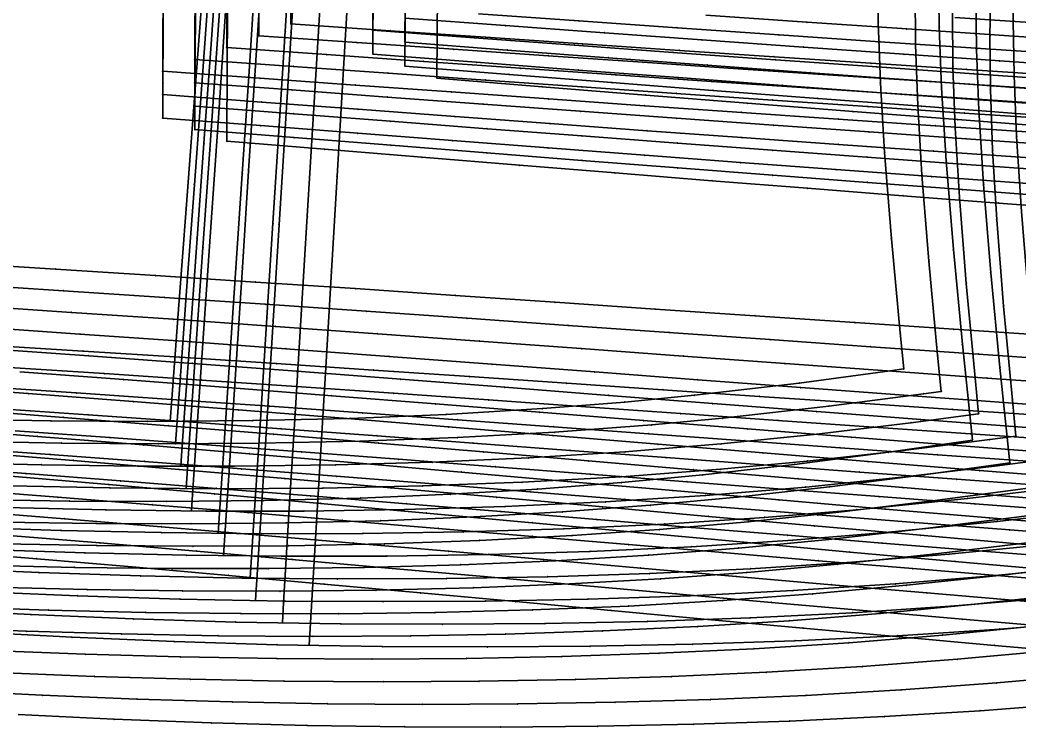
# Model space of a CAD drawing. Extents: x -2408 to 1029, y -526 to 2095.
# Drawn here: x -827.8 to -669.3, y 652.3 to 764.5 of the extents above; entities that cross this region are included whole.
import ezdxf

# ---------------------------------------------------------------- set-up
doc = ezdxf.new("R2010")
doc.units = 0

# ---------------------------------------------------------------- blocks, each defined once
blk = doc.blocks.new(' -30')
at = {"layer": '1'}
for points in [[(-165.809245, 342.73844), (-165.700177, 334.107873), (-165.320089, 324.467584), (-164.59406, 312.857918), (-163.454082, 298.815083), (-162.016418, 283.780372), (-160.436096, 268.558598), (-173.768204, 266.649445), (-188.667498, 264.712024), (-203.19989, 263.048262), (-216.107723, 261.813037), (-229.421255, 260.78349), (-243.263953, 259.962451), (-257.471019, 259.367945), (-272.871859, 258.980271), (-288.252151, 258.829027), (-303.657875, 258.883488), (-319.057422, 259.1144)], [(-1006.47788, 289.931065), (-1021.716095, 290.854397), (-1037.092414, 291.800377), (-1052.390421, 292.7548), (-1067.765151, 293.726621), (-1082.930535, 294.697188), (-1098.303754, 295.692536), (-1113.507968, 296.687278), (-1128.879805, 297.703783), (-1143.850366, 298.707083), (-1159.22033, 299.751254), (-1174.621448, 300.804779), (-1189.756891, 301.840895), (-1205.520935, 302.919865), (-1205.483135, 309.223563)], [(-403.8543, -304.140616), (-419.119852, -303.190243), (-434.551643, -302.220237), (-449.815997, -301.250772), (-464.742282, -300.291929), (-480.513872, -299.265657), (-495.775766, -298.258206), (-511.213094, -297.224178), (-526.473238, -296.190561), (-541.755748, -295.148551), (-557.015282, -294.106065), (-572.430787, -293.055858), (-587.691043, -292.023998), (-603.09054, -290.995455), (-618.352803, -289.993615), (-633.737054, -289.006423), (-649.002495, -288.05404)]]:
    blk.add_lwpolyline(points, dxfattribs=at)
at = {"layer": '14'}
for points in [[(-175.459093, 343.425405), (-175.376258, 334.919801), (-175.025155, 325.231405), (-174.365471, 314.20773), (-173.270542, 300.511935), (-171.882557, 285.575774), (-171.312866, 279.854584), (-173.497036, 279.543347), (-187.889222, 277.624262), (-204.537502, 275.677619), (-215.577614, 274.602795), (-228.63946, 273.564135), (-243.901694, 272.646423), (-259.179873, 272.019393), (-274.610629, 271.65346), (-291.307569, 271.525076), (-306.589246, 271.6156), (-321.870087, 271.876495)], [(-400.525082, -291.622457), (-416.375571, -290.636785), (-432.225418, -289.641835), (-448.074642, -288.636175), (-463.923113, -287.61838), (-479.770851, -286.587015), (-495.617764, -285.540654), (-511.314248, -284.488639), (-527.159674, -283.414513), (-543.004706, -282.333607), (-558.84971, -281.251301), (-574.694902, -280.172981), (-590.540647, -279.104026), (-606.387162, -278.049823), (-622.234812, -277.01575), (-638.083812, -276.007195), (-653.93453, -275.029536)]]:
    blk.add_lwpolyline(points, dxfattribs=at)
at = {"layer": '2'}
for p in [(-1205.520935, 302.919865), (-171.312866, 279.854584), (-287.709846, 271.582108), (-160.436096, 268.558598)]:
    blk.add_point(p, dxfattribs=at)
at = {"layer": '3'}
for p in [(-175.376258, 334.919801), (-165.700177, 334.107873), (-175.025155, 325.231405), (-165.320089, 324.467584), (-283.991246, 320.791318), (-174.365471, 314.20773), (-164.59406, 312.857918), (-285.164421, 305.266334), (-1189.756891, 301.840895), (-1174.621448, 300.804779), (-1159.22033, 299.751254), (-173.270542, 300.511935), (-1143.850366, 298.707083), (-163.454082, 298.815083), (-1128.879805, 297.703783), (-1113.507968, 296.687278), (-1098.303754, 295.692536), (-286.316888, 290.015761), (-171.882557, 285.575774), (-162.016418, 283.780372), (-173.497036, 279.543347), (-187.889222, 277.624262), (-287.446104, 275.072392), (-215.577614, 274.602795), (-204.537502, 275.677619), (-243.901694, 272.646423), (-228.63946, 273.564135), (-306.589246, 271.6156), (-291.307569, 271.525076), (-274.610629, 271.65346), (-259.179873, 272.019393), (-173.768204, 266.649445), (-188.667498, 264.712024), (-216.107723, 261.813037), (-203.19989, 263.048262), (-243.263953, 259.962451), (-229.421255, 260.78349), (-303.657875, 258.883488), (-288.252151, 258.829027), (-272.871859, 258.980271), (-257.471019, 259.367945), (-638.083812, -276.007195), (-622.234812, -277.01575), (-606.387162, -278.049823), (-590.540647, -279.104026), (-574.694902, -280.172981), (-558.84971, -281.251301), (-543.004706, -282.333607), (-527.159674, -283.414513), (-511.314248, -284.488639), (-495.617764, -285.540654), (-633.737054, -289.006423), (-618.352803, -289.993615), (-603.09054, -290.995455), (-587.691043, -292.023998), (-572.430787, -293.055858), (-557.015282, -294.106065), (-541.755748, -295.148551), (-526.473238, -296.190561), (-511.213094, -297.224178), (-495.775766, -298.258206)]:
    blk.add_point(p, dxfattribs=at)
at = {"layer": '8'}
blk.add_lwpolyline([(-267.785759, 536.391029), (-268.970889, 520.885647), (-270.140575, 505.316837), (-271.278187, 489.841572), (-272.408891, 474.313432), (-273.518252, 459.303073), (-274.691014, 443.778063), (-275.86766, 428.304753), (-277.042325, 412.779884), (-278.21354, 397.254754), (-279.349544, 382.208615), (-280.523073, 366.683647), (-281.657577, 351.675743), (-282.83071, 336.150751), (-283.991246, 320.791318), (-285.164421, 305.266334), (-286.316888, 290.015761), (-287.446104, 275.072392), (-287.709846, 271.582108)], dxfattribs=at)
blk = doc.blocks.new(' -31')
at = {"layer": '1'}
for points in [[(-160.729232, 339.233081), (-160.619875, 330.600398), (-160.239451, 320.957735), (-159.505086, 309.225532), (-158.364278, 295.179276), (-156.923783, 280.141077), (-155.34255, 264.988613), (-168.96676, 263.096227), (-183.940818, 261.203966), (-198.581317, 259.566592), (-212.384872, 258.273596), (-226.352458, 257.223109), (-240.336739, 256.419421), (-255.126157, 255.825471), (-270.164629, 255.467386), (-285.251046, 255.329408), (-300.293742, 255.386478), (-315.345961, 255.613307)], [(-997.985334, 287.066471), (-1013.000426, 287.973625), (-1028.315558, 288.914379), (-1043.328852, 289.850599), (-1058.800335, 290.828954), (-1073.812, 291.790769), (-1089.149361, 292.785777), (-1104.159531, 293.770902), (-1119.535836, 294.790651), (-1134.544586, 295.797004), (-1149.684043, 296.826152), (-1164.690914, 297.860154), (-1179.737081, 298.903743), (-1195.00767, 299.963703), (-1210.599365, 301.045837), (-1210.547725, 309.84814)], [(-401.470856, -307.495575), (-416.563246, -306.523903), (-431.967762, -305.523372), (-447.064334, -304.533157), (-462.467434, -303.511658), (-477.568247, -302.497232), (-492.969505, -301.447749), (-508.369706, -300.383404), (-523.52564, -299.32246), (-538.924263, -298.235568), (-554.014175, -297.167376), (-569.412716, -296.079403), (-584.484875, -295.02135), (-599.884799, -293.952446), (-614.939891, -292.924438), (-630.342483, -291.895187), (-645.381208, -290.917098)]]:
    blk.add_lwpolyline(points, dxfattribs=at)
at = {"layer": '14'}
for points in [[(-170.379081, 339.920187), (-170.296245, 331.414589), (-169.945146, 321.726201), (-169.285467, 310.702537), (-168.19054, 297.006751), (-166.80255, 282.070584), (-166.232853, 276.349373), (-169.030517, 275.960264), (-184.036003, 274.012092), (-200.913119, 272.094213), (-212.156456, 271.031151), (-227.563698, 269.864774), (-242.994224, 269.007249), (-258.438914, 268.43259), (-274.469515, 268.107542), (-290.377555, 268.028432), (-305.823296, 268.152585), (-321.267783, 268.447564)], [(-395.623802, -295.14478), (-411.637522, -294.115509), (-427.65062, -293.07774), (-443.663031, -292.029683), (-459.674685, -290.969549), (-475.685517, -289.895545), (-491.69542, -288.805885), (-508.783074, -287.623881), (-524.791244, -286.501704), (-540.798969, -285.371156), (-556.806537, -284.238117), (-572.814349, -283.10846), (-588.82269, -281.988066), (-604.831886, -280.882811), (-620.84226, -279.798574), (-636.854138, -278.741232), (-652.867844, -277.716665)]]:
    blk.add_lwpolyline(points, dxfattribs=at)
at = {"layer": '2'}
for p in [(-1210.599365, 301.045837), (-166.232853, 276.349373), (-287.709846, 268.076897), (-155.34255, 264.988613)]:
    blk.add_point(p, dxfattribs=at)
at = {"layer": '3'}
for p in [(-170.296245, 331.414589), (-160.619875, 330.600398), (-283.568809, 324.321148), (-169.945146, 321.726201), (-160.239451, 320.957735), (-169.285467, 310.702537), (-284.686106, 309.145322), (-159.505086, 309.225532), (-1195.00767, 299.963703), (-1179.737081, 298.903743), (-1164.690914, 297.860154), (-1149.684043, 296.826152), (-168.19054, 297.006751), (-1134.544586, 295.797004), (-1119.535836, 294.790651), (-158.364278, 295.179276), (-1104.159531, 293.770902), (-285.815989, 293.799556), (-166.80255, 282.070584), (-156.923783, 280.141077), (-286.918402, 278.82658), (-169.030517, 275.960264), (-184.036003, 274.012092), (-212.156456, 271.031151), (-200.913119, 272.094213), (-227.563698, 269.864774), (-305.823296, 268.152585), (-290.377555, 268.028432), (-274.469515, 268.107542), (-258.438914, 268.43259), (-242.994224, 269.007249), (-168.96676, 263.096227), (-183.940818, 261.203966), (-198.581317, 259.566592), (-226.352458, 257.223109), (-212.384872, 258.273596), (-300.293742, 255.386478), (-285.251046, 255.329408), (-270.164629, 255.467386), (-255.126157, 255.825471), (-240.336739, 256.419421), (-636.854138, -278.741232), (-620.84226, -279.798574), (-604.831886, -280.882811), (-588.82269, -281.988066), (-572.814349, -283.10846), (-556.806537, -284.238117), (-540.798969, -285.371156), (-524.791244, -286.501704), (-508.783074, -287.623881), (-491.69542, -288.805885), (-630.342483, -291.895187), (-614.939891, -292.924438), (-599.884799, -293.952446), (-584.484875, -295.02135), (-569.412716, -296.079403), (-554.014175, -297.167376), (-538.924263, -298.235568), (-523.52564, -299.32246), (-508.369706, -300.383404), (-492.969505, -301.447749)]:
    blk.add_point(p, dxfattribs=at)
at = {"layer": '8'}
blk.add_lwpolyline([(-267.785759, 539.896202), (-268.971377, 523.980308), (-270.0986, 508.584758), (-271.194162, 493.295128), (-272.281755, 477.946298), (-273.387537, 462.538378), (-274.514607, 447.192397), (-275.651862, 431.847157), (-276.780583, 416.554046), (-277.908851, 401.208165), (-279.044466, 385.76366), (-280.174425, 370.417898), (-281.309176, 355.012686), (-282.439101, 339.666924), (-283.568809, 324.321148), (-284.686106, 309.145322), (-285.815989, 293.799556), (-286.918402, 278.82658), (-287.709846, 268.076897)], dxfattribs=at)
blk = doc.blocks.new(' -32')
at = {"layer": '1'}
for points in [[(-155.538297, 342.526115), (-155.649782, 335.220385), (-155.526195, 326.590748), (-155.1268, 316.824871), (-154.369897, 304.961465), (-153.193956, 290.668181), (-151.742337, 275.636033), (-150.263939, 261.496391), (-153.708571, 261.013471), (-168.450219, 259.053157), (-183.336008, 257.243767), (-197.687022, 255.719759), (-211.804536, 254.470482), (-225.623599, 253.502201), (-240.282478, 252.738995), (-255.401476, 252.205891), (-270.583031, 251.904495), (-285.785296, 251.817501), (-300.969366, 251.923397), (-316.087234, 252.196246)], [(-1002.509101, 284.979815), (-1017.665, 285.905585), (-1032.866467, 286.849838), (-1048.020498, 287.805671), (-1063.199772, 288.776695), (-1078.352097, 289.758943), (-1093.464623, 290.751078), (-1108.615355, 291.757453), (-1123.662888, 292.767552), (-1138.812176, 293.795976), (-1153.952575, 294.838433), (-1169.099846, 295.895659), (-1184.438349, 296.97358), (-1199.858824, 298.058298), (-1215.677795, 299.171028), (-1215.601131, 312.531977)], [(-392.062592, -311.327131), (-407.163202, -310.32531), (-422.41166, -309.306678), (-437.511194, -308.289093), (-452.764681, -307.251046), (-467.862725, -306.211758), (-483.121304, -305.147157), (-498.217353, -304.078559), (-513.649987, -302.970201), (-528.743964, -301.873124), (-543.994009, -300.757449), (-559.087372, -299.651705), (-574.317811, -298.539581), (-589.412083, -297.446193), (-604.120497, -296.394241), (-619.720314, -295.298582), (-634.81867, -294.263062), (-650.014154, -293.25094)]]:
    blk.add_lwpolyline(points, dxfattribs=at)
at = {"layer": '14'}
for points in [[(-165.299086, 336.415008), (-165.216251, 327.909416), (-164.865152, 318.221022), (-164.205472, 307.19735), (-163.110545, 293.501554), (-161.722555, 278.565384), (-161.152859, 272.844181), (-171.884485, 271.426653), (-187.269534, 269.579546), (-202.023873, 268.052843), (-217.265928, 266.790779), (-232.533419, 265.831239), (-247.818624, 265.150875), (-263.114051, 264.726334), (-279.247417, 264.530002), (-294.542984, 264.557211), (-309.835729, 264.767), (-325.125695, 265.134635)], [(-1003.288751, 297.750438), (-1018.398306, 298.674929), (-1035.776177, 299.757273), (-1052.767375, 300.83376), (-1069.248508, 301.893975), (-1085.096167, 302.927501), (-1100.186994, 303.923924)], [(-393.309773, -298.517615), (-409.486565, -297.442485), (-425.662674, -296.359494), (-441.838075, -295.266465), (-458.012707, -294.161219), (-474.186413, -293.041589), (-490.35915, -291.905397), (-506.197571, -290.774652), (-522.368393, -289.603916), (-538.538669, -288.423019), (-554.708762, -287.238375), (-570.879034, -286.056398), (-587.049845, -284.883501), (-603.221597, -283.726093), (-619.394575, -282.590595), (-635.569178, -281.483415), (-651.745769, -280.410968)]]:
    blk.add_lwpolyline(points, dxfattribs=at)
at = {"layer": '2'}
for p in [(-1215.677795, 299.171028), (-161.152859, 272.844181), (-287.709846, 264.571705)]:
    blk.add_point(p, dxfattribs=at)
at = {"layer": '3'}
for p in [(-155.649782, 335.220385), (-282.959968, 330.742801), (-165.216251, 327.909416), (-155.526195, 326.590748), (-164.865152, 318.221022), (-284.033857, 315.781003), (-155.1268, 316.824871), (-164.205472, 307.19735), (-285.120378, 300.644871), (-1199.858824, 298.058298), (-1184.438349, 296.97358), (-1169.099846, 295.895659), (-1153.952575, 294.838433), (-1138.812176, 293.795976), (-163.110545, 293.501554), (-1123.662888, 292.767552), (-1108.615355, 291.757453), (-1093.464623, 290.751078), (-286.231128, 285.17165), (-161.722555, 278.565384), (-171.884485, 271.426653), (-287.314048, 270.085635), (-187.269534, 269.579546), (-202.023873, 268.052843), (-217.265928, 266.790779), (-309.835729, 264.767), (-263.114051, 264.726334), (-247.818624, 265.150875), (-232.533419, 265.831239), (-294.542984, 264.557211), (-279.247417, 264.530002), (-168.450219, 259.053157), (-183.336008, 257.243767), (-197.687022, 255.719759), (-211.804536, 254.470482), (-255.401476, 252.205891), (-240.282478, 252.738995), (-225.623599, 253.502201), (-300.969366, 251.923397), (-285.785296, 251.817501), (-270.583031, 251.904495), (-635.569178, -281.483415), (-619.394575, -282.590595), (-603.221597, -283.726093), (-587.049845, -284.883501), (-570.879034, -286.056398), (-554.708762, -287.238375), (-538.538669, -288.423019), (-522.368393, -289.603916), (-506.197571, -290.774652), (-490.35915, -291.905397), (-634.81867, -294.263062), (-619.720314, -295.298582), (-604.120497, -296.394241), (-589.412083, -297.446193), (-574.317811, -298.539581), (-559.087372, -299.651705), (-543.994009, -300.757449), (-528.743964, -301.873124), (-513.649987, -302.970201), (-498.217353, -304.078559)]:
    blk.add_point(p, dxfattribs=at)
at = {"layer": '8'}
blk.add_lwpolyline([(-267.785759, 543.401413), (-268.935325, 527.582206), (-270.014405, 512.479487), (-271.068283, 497.415128), (-272.113179, 482.276074), (-273.171797, 467.07604), (-274.251194, 451.939413), (-275.344252, 436.80376), (-276.431543, 421.721797), (-277.517392, 406.585633), (-278.609211, 391.348216), (-279.695318, 376.212082), (-280.782325, 361.076011), (-281.87353, 345.878914), (-282.959968, 330.742801), (-284.033857, 315.781003), (-285.120378, 300.644871), (-286.231128, 285.17165), (-287.314048, 270.085635), (-287.709846, 264.571705)], dxfattribs=at)
blk = doc.blocks.new(' -33')
at = {"layer": '1'}
for points in [[(-150.458336, 339.019811), (-150.569782, 331.714978), (-150.44615, 323.083935), (-150.046633, 313.316462), (-149.289863, 301.455777), (-148.1137, 287.160171), (-146.661804, 272.125559), (-145.182409, 257.976665), (-155.548079, 256.566324), (-170.503107, 254.684264), (-185.783142, 252.961854), (-200.115176, 251.589704), (-214.32995, 250.479434), (-229.089173, 249.582842), (-244.157703, 248.92773), (-259.464515, 248.511474), (-274.625652, 248.320708), (-289.938199, 248.329859), (-305.373061, 248.52567), (-320.68117, 248.884136)], [(-1007.164945, 282.902977), (-1022.447957, 283.846779), (-1037.521147, 284.793542), (-1052.802193, 285.768295), (-1067.967561, 286.749609), (-1083.246873, 287.751701), (-1098.708436, 288.779018), (-1113.986033, 289.806489), (-1129.099281, 290.833958), (-1144.375337, 291.884265), (-1159.361157, 292.92941), (-1174.635121, 294.009702), (-1190.095973, 295.110877), (-1205.132893, 296.182718), (-1220.756378, 297.296257), (-1220.738291, 300.51507), (-1220.653899, 315.535803)], [(-403.214181, -313.792053), (-418.633127, -312.729474), (-433.867876, -311.671278), (-449.292752, -310.590136), (-464.525998, -309.510678), (-479.956925, -308.402736), (-495.187978, -307.29314), (-510.588491, -306.154018), (-525.817241, -305.012652), (-541.24244, -303.847535), (-556.470265, -302.694468), (-571.874492, -301.530836), (-587.10319, -300.388818), (-602.332926, -299.260738), (-617.718313, -298.141163), (-632.95132, -297.058181), (-648.318027, -295.997145)]]:
    blk.add_lwpolyline(points, dxfattribs=at)
at = {"layer": '14'}
for points in [[(-160.062792, 340.294801), (-160.219092, 332.909799), (-160.136256, 324.404191), (-159.785155, 314.715794), (-159.125473, 303.692122), (-158.030542, 289.996333), (-156.64255, 275.060176), (-156.072855, 269.338989), (-160.223615, 268.786764), (-174.358701, 267.027997), (-189.189198, 265.377344), (-202.928383, 264.082616), (-218.663792, 262.907266), (-234.422247, 262.035139), (-250.195302, 261.442392), (-265.974819, 261.105171), (-283.202944, 261.000957), (-299.78551, 261.135663), (-315.557862, 261.451939)], [(-994.644828, 294.866065), (-1010.328878, 295.821017), (-1025.870484, 296.785245), (-1041.186149, 297.75158), (-1058.305927, 298.849341), (-1074.896844, 299.929784), (-1090.834202, 300.982201), (-1107.827335, 302.119345), (-1123.658031, 303.192232), (-1139.668477, 304.290428)], [(-388.217821, -302.090904), (-404.557672, -300.969821), (-420.896859, -299.842089), (-437.235306, -298.705142), (-453.572917, -297.556414), (-469.909596, -296.393339), (-486.245286, -295.21335), (-503.557809, -293.941453), (-519.891237, -292.722242), (-536.224043, -291.490936), (-552.556552, -290.254478), (-568.889201, -289.019803), (-585.22239, -287.793847), (-601.556519, -286.583548), (-617.892025, -285.395838), (-634.229233, -284.237662), (-650.568579, -283.115953)]]:
    blk.add_lwpolyline(points, dxfattribs=at)
at = {"layer": '2'}
for p in [(-1220.756378, 297.296257), (-156.072855, 269.338989), (-287.709846, 261.066513)]:
    blk.add_point(p, dxfattribs=at)
at = {"layer": '3'}
for p in [(-160.219092, 332.909799), (-282.87251, 330.142659), (-160.136256, 324.404191), (-283.946509, 314.80467), (-159.785155, 314.715794), (-1123.658031, 303.192232), (-159.125473, 303.692122), (-1107.827335, 302.119345), (-1220.738291, 300.51507), (-1090.834202, 300.982201), (-285.033146, 299.287995), (-1205.132893, 296.182718), (-1190.095973, 295.110877), (-1174.635121, 294.009702), (-1159.361157, 292.92941), (-1144.375337, 291.884265), (-1129.099281, 290.833958), (-1113.986033, 289.806489), (-1098.708436, 288.779018), (-158.030542, 289.996333), (-286.101627, 284.031138), (-156.64255, 275.060176), (-287.161297, 268.899653), (-160.223615, 268.786764), (-174.358701, 267.027997), (-189.189198, 265.377344), (-202.928383, 264.082616), (-234.422247, 262.035139), (-218.663792, 262.907266), (-299.78551, 261.135663), (-283.202944, 261.000957), (-265.974819, 261.105171), (-250.195302, 261.442392), (-170.503107, 254.684264), (-185.783142, 252.961854), (-214.32995, 250.479434), (-200.115176, 251.589704), (-244.157703, 248.92773), (-229.089173, 249.582842), (-305.373061, 248.52567), (-289.938199, 248.329859), (-274.625652, 248.320708), (-259.464515, 248.511474), (-634.229233, -284.237662), (-617.892025, -285.395838), (-601.556519, -286.583548), (-585.22239, -287.793847), (-568.889201, -289.019803), (-552.556552, -290.254478), (-536.224043, -291.490936), (-519.891237, -292.722242), (-503.557809, -293.941453), (-486.245286, -295.21335), (-632.95132, -297.058181), (-617.718313, -298.141163), (-602.332926, -299.260738), (-587.10319, -300.388818), (-571.874492, -301.530836), (-556.470265, -302.694468), (-541.24244, -303.847535), (-525.817241, -305.012652), (-510.588491, -306.154018), (-495.187978, -307.29314)]:
    blk.add_point(p, dxfattribs=at)
at = {"layer": '8'}
blk.add_lwpolyline([(-267.785759, 546.906624), (-268.899621, 531.204159), (-269.972668, 515.818523), (-271.026283, 500.384906), (-272.070381, 484.865302), (-273.084857, 469.903824), (-274.205876, 453.765856), (-275.298994, 438.249628), (-276.386789, 422.78847), (-277.472884, 407.271753), (-278.521339, 392.271899), (-279.607435, 376.755195), (-280.69455, 361.238558), (-281.78593, 345.659346), (-282.87251, 330.142659), (-283.946509, 314.80467), (-285.033146, 299.287995), (-286.101627, 284.031138), (-287.161297, 268.899653), (-287.709846, 261.066513)], dxfattribs=at)
blk = doc.blocks.new(' -34')
at = {"layer": '1'}
for points in [[(-145.378402, 335.512651), (-145.489777, 328.209466), (-145.366037, 319.575874), (-144.96628, 309.80552), (-144.209831, 297.949718), (-143.033466, 283.649885), (-141.580909, 268.610875), (-140.094604, 254.406013), (-155.154587, 252.465787), (-170.09205, 250.67997), (-185.206604, 249.065115), (-199.566498, 247.759907), (-213.34521, 246.746862), (-227.741584, 245.937522), (-243.019098, 245.327724), (-258.463214, 244.946252), (-273.67236, 244.784969), (-289.120931, 244.822659), (-304.256387, 245.040184), (-319.700006, 245.427495)], [(-996.362457, 279.881488), (-1011.407143, 280.801932), (-1026.825511, 281.763646), (-1041.885107, 282.719383), (-1057.301451, 283.713239), (-1072.554059, 284.711008), (-1087.968536, 285.733316), (-1103.267078, 286.761398), (-1118.679806, 287.809999), (-1134.009218, 288.864576), (-1149.420272, 289.937166), (-1164.657541, 291.013415), (-1180.066363, 292.117437), (-1195.303083, 293.216675), (-1210.429912, 294.308813), (-1225.834961, 295.420933), (-1225.809658, 300.021402), (-1225.725921, 315.245785)], [(-400.901061, -317.160511), (-415.978248, -316.088815), (-431.348212, -314.988678), (-446.432344, -313.899969), (-461.800815, -312.779261), (-476.892099, -311.664859), (-492.258289, -310.513737), (-507.463499, -309.356625), (-522.827069, -308.170718), (-537.915343, -306.995565), (-553.277709, -305.794596), (-568.34347, -304.61822), (-583.706522, -303.425983), (-599.070645, -302.247155), (-614.115947, -301.111752), (-629.483418, -299.977411), (-644.508405, -298.898956)]]:
    blk.add_lwpolyline(points, dxfattribs=at)
at = {"layer": '14'}
for points in [[(-154.982791, 336.789592), (-155.139088, 329.404597), (-155.056253, 320.898999), (-154.705154, 311.210608), (-154.045475, 300.186939), (-152.950549, 286.491151), (-151.562558, 271.554989), (-150.992861, 265.833778), (-159.889948, 264.691694), (-174.572395, 262.955322), (-190.269998, 261.322128), (-206.155078, 259.980263), (-222.066846, 258.950753), (-237.997576, 258.2106), (-253.93924, 257.736822), (-269.884111, 257.506427), (-285.433026, 257.495374), (-301.250033, 257.685547), (-317.185695, 258.059723)], [(-1002.269379, 292.964334), (-1018.08365, 293.940939), (-1033.729779, 294.925433), (-1049.123361, 295.910445), (-1064.180049, 296.888606), (-1080.866953, 297.988662), (-1096.877702, 299.059145), (-1112.086359, 300.089053), (-1128.080538, 301.185504), (-1144.256219, 302.308175), (-1159.82543, 303.402062), (-1175.768836, 304.536697)], [(-402.270282, -304.331553), (-418.772371, -303.156799), (-435.273654, -301.973375), (-451.774057, -300.778302), (-468.273469, -299.568599), (-484.771777, -298.341289), (-500.863847, -297.124308), (-517.359792, -295.856225), (-533.854946, -294.573899), (-550.349751, -293.28483), (-566.844649, -291.996522), (-583.340118, -290.716473), (-599.836525, -289.452191), (-616.334348, -288.211174), (-632.83403, -287.000926), (-649.336013, -285.828948), (-665.840737, -284.702741), (-682.348682, -283.629805), (-696.187057, -282.777348), (-696.366616, -282.766298), (-715.634257, -281.655508), (-732.153145, -280.766701), (-748.67503, -279.928044), (-765.199451, -279.131692)]]:
    blk.add_lwpolyline(points, dxfattribs=at)
at = {"layer": '2'}
for p in [(-1225.834961, 295.420933), (-287.709846, 257.561302)]:
    blk.add_point(p, dxfattribs=at)
at = {"layer": '3'}
for p in [(-283.393533, 320.700933), (-284.424243, 305.622657), (-1159.82543, 303.402062), (-1144.256219, 302.308175), (-1128.080538, 301.185504), (-1225.809658, 300.021402), (-1112.086359, 300.089053), (-1096.877702, 299.059145), (-1210.429912, 294.308813), (-1195.303083, 293.216675), (-1180.066363, 292.117437), (-1164.657541, 291.013415), (-285.467563, 290.361306), (-1149.420272, 289.937166), (-1134.009218, 288.864576), (-1118.679806, 287.809999), (-1103.267078, 286.761398), (-286.525887, 274.88048), (-159.889948, 264.691694), (-174.572395, 262.955322), (-287.534775, 260.122312), (-206.155078, 259.980263), (-190.269998, 261.322128), (-222.066846, 258.950753), (-301.250033, 257.685547), (-285.433026, 257.495374), (-269.884111, 257.506427), (-253.93924, 257.736822), (-237.997576, 258.2106), (-170.09205, 250.67997), (-185.206604, 249.065115), (-199.566498, 247.759907), (-227.741584, 245.937522), (-213.34521, 246.746862), (-304.256387, 245.040184), (-289.120931, 244.822659), (-273.67236, 244.784969), (-258.463214, 244.946252), (-243.019098, 245.327724), (-632.83403, -287.000926), (-616.334348, -288.211174), (-599.836525, -289.452191), (-583.340118, -290.716473), (-566.844649, -291.996522), (-550.349751, -293.28483), (-533.854946, -294.573899), (-517.359792, -295.856225), (-500.863847, -297.124308), (-629.483418, -299.977411), (-614.115947, -301.111752), (-599.070645, -302.247155), (-583.706522, -303.425983), (-568.34347, -304.61822), (-553.277709, -305.794596), (-537.915343, -306.995565), (-522.827069, -308.170718), (-507.463499, -309.356625), (-492.258289, -310.513737)]:
    blk.add_point(p, dxfattribs=at)
at = {"layer": '8'}
blk.add_lwpolyline([(-267.785759, 550.411797), (-268.864277, 534.845587), (-269.931037, 519.185757), (-270.942401, 504.021099), (-271.944262, 488.756954), (-272.951471, 473.493179), (-273.986686, 458.166258), (-275.034671, 442.905221), (-276.08056, 427.700825), (-277.124562, 412.439522), (-278.165872, 397.178028), (-279.215287, 381.810336), (-280.258805, 366.549018), (-281.306995, 351.223613), (-282.350378, 335.962271), (-283.393533, 320.700933), (-284.424243, 305.622657), (-285.467563, 290.361306), (-286.525887, 274.88048), (-287.534775, 260.122312), (-287.709846, 257.561302)], dxfattribs=at)
blk = doc.blocks.new(' -35')
at = {"layer": '1'}
for points in [[(-139.979478, 338.094248), (-140.298448, 332.006233), (-140.409783, 324.704034), (-140.285994, 316.068924), (-139.886102, 306.296855), (-139.129792, 294.443996), (-137.953181, 280.141638), (-136.500322, 265.099971), (-135.013094, 250.886536), (-148.183816, 249.209995), (-163.34766, 247.40342), (-178.555418, 245.770497), (-193.423369, 244.402106), (-207.70003, 243.334547), (-222.606377, 242.480514), (-237.875071, 241.853892), (-253.315107, 241.450995), (-268.624313, 241.263922), (-284.069524, 241.274969), (-299.213988, 241.469519), (-314.654661, 241.840707), (-329.710947, 242.348231)], [(-1006.635907, 278.579462), (-1022.04916, 279.567721), (-1037.112188, 280.550425), (-1052.523331, 281.571716), (-1067.759382, 282.59622), (-1083.16855, 283.646631), (-1098.403106, 284.698825), (-1113.810405, 285.776097), (-1128.959697, 286.847076), (-1144.365288, 287.948567), (-1159.613127, 289.054658), (-1175.016372, 290.188297), (-1190.225352, 291.315546), (-1205.348889, 292.437263), (-1220.753479, 293.579655), (-1220.706386, 302.32164), (-1220.624546, 317.510339)], [(-395.429036, -320.769594), (-410.489672, -319.666531), (-425.859359, -318.534784), (-440.927501, -317.417342), (-456.295825, -316.267188), (-471.371645, -315.126101), (-486.737789, -313.947217), (-501.821522, -312.771718), (-517.184815, -311.556191), (-532.431516, -310.3369), (-547.793194, -309.10119), (-562.848737, -307.889119), (-578.210751, -306.657574), (-593.573671, -305.437374), (-608.60819, -304.260266), (-623.974281, -303.080739), (-638.987994, -301.957219), (-654.358941, -300.84264)]]:
    blk.add_lwpolyline(points, dxfattribs=at)
at = {"layer": '14'}
for points in [[(-149.554472, 339.471574), (-149.902787, 333.28438), (-150.059085, 325.899385), (-149.976249, 317.393785), (-149.62515, 307.705394), (-148.965471, 296.681728), (-147.870544, 282.985942), (-146.482553, 268.049785), (-145.912857, 262.328587), (-154.488624, 261.244094), (-168.833967, 259.566513), (-186.415748, 257.760559), (-201.040658, 256.536337), (-216.948158, 255.498262), (-232.874408, 254.742649), (-248.812289, 254.247945), (-264.754454, 253.992604), (-280.880338, 253.956486), (-296.723777, 254.127276), (-312.656107, 254.489153), (-328.585212, 255.014754)], [(-998.494679, 290.790191), (-1014.308419, 291.795327), (-1029.955054, 292.808552), (-1045.348549, 293.822169), (-1060.402815, 294.828476), (-1077.081965, 295.959715), (-1093.077202, 297.059856), (-1108.260109, 298.117409), (-1124.209921, 299.241935), (-1140.312994, 300.391226), (-1155.768322, 301.507716), (-1171.505218, 302.659041), (-1187.423706, 303.842602)], [(-396.754401, -307.938803), (-413.249481, -306.729329), (-429.743777, -305.51279), (-446.237205, -304.285964), (-462.72968, -303.045631), (-479.221003, -301.788578), (-495.711088, -300.511585), (-511.856321, -299.239829), (-528.344142, -297.923994), (-544.831437, -296.598554), (-561.318709, -295.271153), (-577.806346, -293.949448), (-594.294851, -292.641083), (-610.784727, -291.353704), (-627.276361, -290.094966), (-643.770257, -288.872514)]]:
    blk.add_lwpolyline(points, dxfattribs=at)
at = {"layer": '2'}
for p in [(-1220.753479, 293.579655), (-287.709846, 254.05611)]:
    blk.add_point(p, dxfattribs=at)
at = {"layer": '3'}
for p in [(-282.871413, 326.520576), (-283.902178, 311.081352), (-1220.706386, 302.32164), (-1171.505218, 302.659041), (-1155.768322, 301.507716), (-1140.312994, 300.391226), (-1124.209921, 299.241935), (-1108.260109, 298.117409), (-1093.077202, 297.059856), (-284.902103, 296.105773), (-1205.348889, 292.437263), (-1190.225352, 291.315546), (-1175.016372, 290.188297), (-1159.613127, 289.054658), (-1144.365288, 287.948567), (-1128.959697, 286.847076), (-1113.810405, 285.776097), (-1098.403106, 284.698825), (-285.902076, 281.130196), (-286.918041, 265.914754), (-168.833967, 259.566513), (-186.415748, 257.760559), (-216.948158, 255.498262), (-201.040658, 256.536337), (-312.656107, 254.489153), (-296.723777, 254.127276), (-280.880338, 253.956486), (-264.754454, 253.992604), (-248.812289, 254.247945), (-232.874408, 254.742649), (-163.34766, 247.40342), (-178.555418, 245.770497), (-193.423369, 244.402106), (-222.606377, 242.480514), (-207.70003, 243.334547), (-314.654661, 241.840707), (-299.213988, 241.469519), (-284.069524, 241.274969), (-268.624313, 241.263922), (-253.315107, 241.450995), (-237.875071, 241.853892), (-627.276361, -290.094966), (-610.784727, -291.353704), (-594.294851, -292.641083), (-577.806346, -293.949448), (-561.318709, -295.271153), (-544.831437, -296.598554), (-528.344142, -297.923994), (-511.856321, -299.239829), (-495.711088, -300.511585), (-638.987994, -301.957219), (-623.974281, -303.080739), (-608.60819, -304.260266), (-593.573671, -305.437374), (-578.210751, -306.657574), (-562.848737, -307.889119), (-547.793194, -309.10119), (-532.431516, -310.3369), (-517.184815, -311.556191), (-501.821522, -312.771718), (-486.737789, -313.947217)]:
    blk.add_point(p, dxfattribs=at)
at = {"layer": '8'}
blk.add_lwpolyline([(-267.785759, 553.917007), (-268.864741, 537.978135), (-269.889514, 522.580979), (-270.900485, 507.06701), (-271.860093, 492.088782), (-272.822973, 477.110772), (-273.811471, 462.067876), (-274.814074, 447.09247), (-275.861032, 431.524137), (-276.86279, 416.548675), (-277.861106, 401.572977), (-278.866672, 386.488486), (-279.866481, 371.512893), (-280.866942, 356.537344), (-281.871547, 341.496161), (-282.871413, 326.520576), (-283.902178, 311.081352), (-284.902103, 296.105773), (-285.902076, 281.130196), (-286.918041, 265.914754), (-287.709846, 254.05611)], dxfattribs=at)
blk = doc.blocks.new(' -36')
at = {"layer": '1'}
for points in [[(-134.397601, 339.802251), (-134.899473, 334.589063), (-135.218444, 328.501035), (-135.329781, 321.198848), (-135.205996, 312.563719), (-134.806107, 302.791637), (-134.049793, 290.938792), (-132.873163, 276.636424), (-131.420318, 261.594737), (-129.930525, 247.356567), (-138.570311, 246.265114), (-153.43669, 244.482467), (-168.547746, 242.816848), (-183.553624, 241.367204), (-197.968038, 240.204386), (-212.494343, 239.281362), (-227.553251, 238.56932), (-242.984668, 238.071787), (-258.057404, 237.794367), (-273.530172, 237.708608), (-288.605063, 237.810626), (-303.923887, 238.095778), (-318.992565, 238.538278), (-334.219421, 239.124982)], [(-997.266246, 275.615844), (-1012.481967, 276.583209), (-1027.525352, 277.558299), (-1042.751656, 278.562429), (-1057.792896, 279.57003), (-1073.194307, 280.616939), (-1088.23355, 281.653398), (-1103.63189, 282.728684), (-1118.669291, 283.791798), (-1133.981148, 284.886382), (-1149.01683, 285.973615), (-1164.427454, 287.104386), (-1179.460772, 288.223767), (-1194.848161, 289.377885), (-1210.165456, 290.527718), (-1225.832214, 291.703606), (-1225.758973, 305.566113)], [(-401.323935, -323.547214), (-416.311969, -322.413832), (-431.546185, -321.255755), (-446.533149, -320.107825), (-461.776212, -318.928919), (-476.761207, -317.756053), (-491.744892, -316.566135), (-506.995499, -315.335066), (-521.97626, -314.109339), (-537.243101, -312.84839), (-552.222473, -311.605443), (-567.447619, -310.342887), (-582.427615, -309.107693), (-597.629275, -307.867498), (-612.611917, -306.664332), (-627.790771, -305.471098), (-642.777801, -304.324451), (-657.767659, -303.214828)]]:
    blk.add_lwpolyline(points, dxfattribs=at)
at = {"layer": '14'}
for points in [[(-144.474471, 335.966393), (-144.82279, 329.779188), (-144.97909, 322.394188), (-144.896255, 313.888592), (-144.545154, 304.200206), (-143.885473, 293.176541), (-142.790545, 279.480752), (-141.402557, 264.544584), (-140.832863, 258.823376), (-150.317204, 257.645843), (-164.997867, 255.964856), (-182.79132, 254.177153), (-197.433485, 252.977184), (-213.506301, 251.948596), (-229.597429, 251.199497), (-245.700077, 250.708956), (-261.807222, 250.456054), (-278.509738, 250.422894), (-293.588987, 250.585537), (-309.685441, 250.95273), (-325.778396, 251.493127)], [(-1001.650603, 288.617989), (-1017.626655, 289.641344), (-1033.433632, 290.673485), (-1048.984597, 291.706507), (-1064.192681, 292.732506), (-1081.041974, 293.886335), (-1097.20019, 295.008867), (-1112.537575, 296.088302), (-1128.649494, 297.236461), (-1144.916034, 298.410275), (-1160.528045, 299.550938), (-1176.424276, 300.727564), (-1192.503662, 301.937618), (-1192.486169, 305.25046)], [(-391.582949, -311.545906), (-408.240853, -310.288464), (-424.89798, -309.025397), (-441.554228, -307.753049), (-458.209454, -306.467765), (-474.863555, -305.165888), (-491.516312, -303.84377), (-509.21767, -302.412573), (-525.867796, -301.045736), (-542.517232, -299.667298), (-559.166528, -298.285501), (-575.816194, -296.908591), (-592.466782, -295.544809), (-609.118724, -294.202407), (-625.772571, -292.889628), (-642.428835, -291.614717), (-659.088025, -290.385919)]]:
    blk.add_lwpolyline(points, dxfattribs=at)
at = {"layer": '2'}
for p in [(-1192.503662, 301.937618), (-1225.832214, 291.703606), (-287.709846, 250.5509)]:
    blk.add_point(p, dxfattribs=at)
at = {"layer": '3'}
for p in [(-282.740442, 326.708584), (-283.727838, 311.574727), (-1176.424276, 300.727564), (-1160.528045, 299.550938), (-1144.916034, 298.410275), (-1128.649494, 297.236461), (-1112.537575, 296.088302), (-1097.20019, 295.008867), (-284.727862, 296.249042), (-1210.165456, 290.527718), (-1194.848161, 289.377885), (-1179.460772, 288.223767), (-1164.427454, 287.104386), (-1149.01683, 285.973615), (-1133.981148, 284.886382), (-1118.669291, 283.791798), (-1103.63189, 282.728684), (-285.72795, 280.923341), (-286.727251, 265.609378), (-164.997867, 255.964856), (-182.79132, 254.177153), (-197.433485, 252.977184), (-309.685441, 250.95273), (-293.588987, 250.585537), (-278.509738, 250.422894), (-261.807222, 250.456054), (-245.700077, 250.708956), (-229.597429, 251.199497), (-213.506301, 251.948596), (-168.547746, 242.816848), (-183.553624, 241.367204), (-197.968038, 240.204386), (-318.992565, 238.538278), (-303.923887, 238.095778), (-288.605063, 237.810626), (-273.530172, 237.708608), (-258.057404, 237.794367), (-242.984668, 238.071787), (-227.553251, 238.56932), (-212.494343, 239.281362), (-642.428835, -291.614717), (-625.772571, -292.889628), (-609.118724, -294.202407), (-592.466782, -295.544809), (-575.816194, -296.908591), (-559.166528, -298.285501), (-542.517232, -299.667298), (-525.867796, -301.045736), (-509.21767, -302.412573), (-491.516312, -303.84377), (-642.777801, -304.324451), (-627.790771, -305.471098), (-612.611917, -306.664332), (-597.629275, -307.867498), (-582.427615, -309.107693), (-567.447619, -310.342887), (-552.222473, -311.605443), (-537.243101, -312.84839), (-521.97626, -314.109339), (-506.995499, -315.335066), (-491.744892, -316.566135)]:
    blk.add_point(p, dxfattribs=at)
at = {"layer": '8'}
blk.add_lwpolyline([(-267.785759, 557.422218), (-268.829755, 541.650889), (-269.848107, 526.003867), (-270.816633, 510.809799), (-271.776098, 495.481495), (-272.737112, 480.153301), (-273.723161, 464.758583), (-274.724858, 449.432983), (-275.728562, 434.167), (-276.731204, 418.841461), (-277.729859, 403.515668), (-278.735334, 388.078504), (-279.735093, 372.752783), (-280.735647, 357.427113), (-281.740432, 342.034287), (-282.740442, 326.708584), (-283.727838, 311.574727), (-284.727862, 296.249042), (-285.72795, 280.923341), (-286.727251, 265.609378), (-287.709846, 250.5509)], dxfattribs=at)
blk = doc.blocks.new(' -37')
at = {"layer": '1'}
for points in [[(-129.317732, 336.295961), (-129.819487, 331.083705), (-130.138502, 324.994157), (-130.249781, 317.693352), (-130.125928, 309.056099), (-129.725852, 299.281603), (-128.969738, 287.432878), (-127.792769, 273.126968), (-126.339501, 258.081565), (-124.848623, 243.833447), (-132.902597, 242.83007), (-147.815277, 241.063317), (-162.845153, 239.418607), (-177.861629, 237.967491), (-192.76397, 236.759187), (-207.819563, 235.797054), (-222.888971, 235.077212), (-238.295454, 234.568414), (-253.378787, 234.274336), (-268.404967, 234.16699), (-283.49094, 234.240524), (-298.806344, 234.499671), (-313.886493, 234.923621), (-329.108117, 235.499975)], [(-1008.568479, 274.415565), (-1023.620887, 275.418943), (-1038.932053, 276.457252), (-1053.982213, 277.49394), (-1069.002347, 278.543495), (-1084.050481, 279.609331), (-1099.103001, 280.689382), (-1114.149212, 281.782087), (-1129.157427, 282.883939), (-1144.20185, 284.001101), (-1159.355625, 285.142796), (-1174.397578, 286.292417), (-1189.72659, 287.472405), (-1205.059192, 288.653698), (-1220.750732, 289.862499), (-1220.732999, 293.288375), (-1220.65559, 308.242754)], [(-396.497297, -327.130311), (-411.484805, -325.964191), (-426.703417, -324.775503), (-441.690021, -323.597393), (-456.40136, -322.431127), (-471.902847, -321.188842), (-486.886278, -319.971408), (-502.122527, -318.713448), (-517.102886, -317.458679), (-532.226095, -316.177901), (-547.204588, -314.901198), (-562.419911, -313.602854), (-577.398712, -312.329684), (-592.590059, -311.049699), (-607.571222, -309.804694), (-622.739327, -308.568078), (-637.724826, -307.376246), (-652.713141, -306.219829)]]:
    blk.add_lwpolyline(points, dxfattribs=at)
at = {"layer": '14'}
for points in [[(-138.873905, 337.687129), (-139.394474, 332.461188), (-139.742789, 326.27399), (-139.899087, 318.888987), (-139.816251, 310.383379), (-139.465151, 300.694981), (-138.805472, 289.67131), (-137.710544, 275.975522), (-136.322554, 261.039368), (-135.752859, 255.318184), (-146.420053, 254.017869), (-161.339272, 252.346026), (-176.877599, 250.800627), (-192.274008, 249.529257), (-208.342578, 248.491048), (-224.429376, 247.72602), (-240.528111, 247.214412), (-256.632188, 246.936475), (-273.912031, 246.875687), (-289.018482, 247.014346), (-305.112116, 247.361918), (-321.201719, 247.892464), (-337.287339, 248.577004)], [(-995.606912, 286.293508), (-1011.599042, 287.344167), (-1027.435724, 288.404995), (-1043.028358, 289.46774), (-1058.288284, 290.524149), (-1075.207108, 291.71313), (-1091.443273, 292.870737), (-1106.864484, 293.984653), (-1123.074486, 295.170246), (-1139.45036, 296.383099), (-1155.177249, 297.562434), (-1171.201157, 298.779729), (-1187.423706, 300.032616), (-1187.390173, 306.509838)], [(-388.794947, -314.990613), (-405.445605, -313.696131), (-422.095541, -312.397339), (-438.7446, -311.090346), (-455.392629, -309.771261), (-472.039473, -308.436196), (-488.684979, -307.081259), (-503.666149, -305.841563), (-520.308955, -304.442927), (-536.950896, -303.029512), (-553.592508, -301.609709), (-570.234326, -300.191908), (-586.876888, -298.7845), (-603.520729, -297.395875), (-620.166385, -296.034424), (-636.814393, -294.708537), (-653.465288, -293.426604)]]:
    blk.add_lwpolyline(points, dxfattribs=at)
at = {"layer": '2'}
for p in [(-1187.423706, 300.032616), (-1220.750732, 289.862499), (-287.709846, 247.045708)]:
    blk.add_point(p, dxfattribs=at)
at = {"layer": '3'}
for p in [(-282.174623, 333.803491), (-283.131186, 318.809211), (-284.118728, 303.329621), (-1171.201157, 298.779729), (-1155.177249, 297.562434), (-1139.45036, 296.383099), (-1123.074486, 295.170246), (-1220.732999, 293.288375), (-1106.864484, 293.984653), (-1091.443273, 292.870737), (-1205.059192, 288.653698), (-1189.72659, 287.472405), (-285.075416, 288.33535), (-1174.397578, 286.292417), (-1159.355625, 285.142796), (-1144.20185, 284.001101), (-1129.157427, 282.883939), (-1114.149212, 281.782087), (-1099.103001, 280.689382), (-286.057556, 272.942613), (-287.025861, 257.766222), (-176.877599, 250.800627), (-192.274008, 249.529257), (-321.201719, 247.892464), (-305.112116, 247.361918), (-240.528111, 247.214412), (-224.429376, 247.72602), (-208.342578, 248.491048), (-289.018482, 247.014346), (-273.912031, 246.875687), (-256.632188, 246.936475), (-177.861629, 237.967491), (-192.76397, 236.759187), (-313.886493, 234.923621), (-238.295454, 234.568414), (-222.888971, 235.077212), (-207.819563, 235.797054), (-298.806344, 234.499671), (-283.49094, 234.240524), (-268.404967, 234.16699), (-253.378787, 234.274336), (-636.814393, -294.708537), (-620.166385, -296.034424), (-603.520729, -297.395875), (-586.876888, -298.7845), (-570.234326, -300.191908), (-553.592508, -301.609709), (-536.950896, -303.029512), (-520.308955, -304.442927), (-503.666149, -305.841563), (-637.724826, -307.376246), (-488.684979, -307.081259), (-622.739327, -308.568078), (-607.571222, -309.804694), (-592.590059, -311.049699), (-577.398712, -312.329684), (-562.419911, -313.602854), (-547.204588, -314.901198), (-532.226095, -316.177901), (-517.102886, -317.458679), (-502.122527, -318.713448), (-486.886278, -319.971408)]:
    blk.add_point(p, dxfattribs=at)
at = {"layer": '8'}
blk.add_lwpolyline([(-267.785759, 560.927429), (-268.795142, 545.34185), (-269.765149, 530.114361), (-270.732745, 514.613438), (-271.650701, 499.616754), (-272.567585, 484.620003), (-273.5058, 469.554919), (-274.46069, 454.560548), (-275.424583, 439.566741), (-276.425412, 423.951793), (-277.381598, 408.957502), (-278.336233, 393.963106), (-279.299279, 378.854898), (-280.256221, 363.860666), (-281.217806, 348.797753), (-282.174623, 333.803491), (-283.131186, 318.809211), (-284.118728, 303.329621), (-285.075416, 288.33535), (-286.057556, 272.942613), (-287.025861, 257.766222), (-287.709846, 247.045708)], dxfattribs=at)
blk = doc.blocks.new(' -38')
at = {"layer": '1'}
for points in [[(-161.263516, 235.597447), (-176.41555, 234.192127), (-191.493505, 233.033374), (-206.683053, 232.119084), (-221.737434, 231.444546), (-236.947153, 230.977241), (-252.263757, 230.705862), (-267.480401, 230.620363), (-283.221517, 230.72439), (-298.095969, 231.001858), (-313.306125, 231.453257), (-328.724376, 232.067042)], [(-997.496827, 271.310251), (-1012.929971, 272.327687), (-1028.112188, 273.348505), (-1043.07813, 274.372293), (-1058.257985, 275.427188), (-1073.455979, 276.498983), (-1088.633714, 277.584318), (-1103.860907, 278.687756), (-1119.036599, 279.801135), (-1134.218685, 280.927448), (-1149.392479, 282.066484), (-1164.720288, 283.234413), (-1179.891489, 284.407301), (-1194.916807, 285.577159), (-1210.356117, 286.780331), (-1225.82962, 287.986107), (-1225.801471, 293.529716), (-1225.724789, 308.62839)], [(-393.234888, -330.611362), (-408.352656, -329.401497), (-423.47021, -328.188497), (-438.85538, -326.946902), (-453.971525, -325.717039), (-469.36682, -324.451346), (-484.480579, -323.19214), (-499.886211, -321.887599), (-514.996526, -320.588153), (-530.160561, -319.268771), (-545.268729, -317.944592), (-560.649482, -316.593849), (-575.757856, -315.271431), (-590.867173, -313.959848), (-606.223716, -312.644678), (-621.336548, -311.374729), (-636.669241, -310.117893), (-651.78772, -308.916319)]]:
    blk.add_lwpolyline(points, dxfattribs=at)
at = {"layer": '14'}
for points in [[(-133.09434, 338.863851), (-133.793901, 334.181915), (-134.314471, 328.955977), (-134.662786, 322.768786), (-134.819086, 315.383794), (-134.736253, 306.878196), (-134.385155, 297.189808), (-133.725474, 286.166143), (-132.630545, 272.470356), (-131.242553, 257.534186), (-130.672855, 251.812973), (-140.714414, 250.602847), (-155.394026, 248.969688), (-170.92207, 247.425283), (-186.255913, 246.14239), (-202.486594, 245.070471), (-218.7361, 244.272098), (-234.99825, 243.727967), (-251.266861, 243.418773), (-267.535751, 243.325212), (-283.064163, 243.423407), (-299.726602, 243.743404), (-315.980931, 244.257619), (-332.230671, 244.940605)], [(-998.761848, 284.119944), (-1014.916418, 285.188645), (-1030.913578, 286.268276), (-1046.663818, 287.350372), (-1062.077633, 288.426467), (-1079.166712, 289.638087), (-1095.565935, 290.818182), (-1111.141722, 291.954119), (-1127.513896, 293.163533), (-1144.05329, 294.401145), (-1159.936908, 295.604922), (-1176.120191, 296.847844), (-1192.503662, 298.127613), (-1192.437535, 311.150859)], [(-389.094561, -318.202078), (-405.907649, -316.856893), (-422.719985, -315.507814), (-439.531393, -314.150492), (-456.341658, -312.780583), (-473.150681, -311.393731), (-489.958248, -309.985592), (-506.522355, -308.572932), (-523.326884, -307.116879), (-540.130614, -305.646606), (-556.934097, -304.171134), (-573.737918, -302.699483), (-590.542667, -301.240673), (-607.348893, -299.803726), (-624.157259, -298.397655), (-640.968316, -297.031482), (-657.782651, -295.714229)]]:
    blk.add_lwpolyline(points, dxfattribs=at)
at = {"layer": '2'}
for p in [(-1192.503662, 298.127613), (-1225.82962, 287.986107), (-287.709846, 243.540497)]:
    blk.add_point(p, dxfattribs=at)
at = {"layer": '3'}
for p in [(-282.087019, 333.629568), (-283.043701, 318.300389), (-283.987853, 303.171853), (-1176.120191, 296.847844), (-1159.936908, 295.604922), (-1225.801471, 293.529716), (-1144.05329, 294.401145), (-1127.513896, 293.163533), (-1111.141722, 291.954119), (-1095.565935, 290.818182), (-284.94464, 287.84268), (-1210.356117, 286.780331), (-1194.916807, 285.577159), (-1179.891489, 284.407301), (-1164.720288, 283.234413), (-1149.392479, 282.066484), (-1134.218685, 280.927448), (-1119.036599, 279.801135), (-1103.860907, 278.687756), (-285.901466, 272.513529), (-286.842971, 257.429392), (-170.92207, 247.425283), (-186.255913, 246.14239), (-315.980931, 244.257619), (-218.7361, 244.272098), (-202.486594, 245.070471), (-299.726602, 243.743404), (-283.064163, 243.423407), (-267.535751, 243.325212), (-251.266861, 243.418773), (-234.99825, 243.727967), (-191.493505, 233.033374), (-176.41555, 234.192127), (-313.306125, 231.453257), (-221.737434, 231.444546), (-206.683053, 232.119084), (-298.095969, 231.001858), (-283.221517, 230.72439), (-267.480401, 230.620363), (-252.263757, 230.705862), (-236.947153, 230.977241), (-640.968316, -297.031482), (-624.157259, -298.397655), (-607.348893, -299.803726), (-590.542667, -301.240673), (-573.737918, -302.699483), (-556.934097, -304.171134), (-540.130614, -305.646606), (-523.326884, -307.116879), (-506.522355, -308.572932), (-636.669241, -310.117893), (-489.958248, -309.985592), (-621.336548, -311.374729), (-606.223716, -312.644678), (-590.867173, -313.959848), (-575.757856, -315.271431), (-560.649482, -316.593849), (-545.268729, -317.944592), (-530.160561, -319.268771), (-514.996526, -320.588153), (-499.886211, -321.887599)]:
    blk.add_point(p, dxfattribs=at)
at = {"layer": '8'}
blk.add_lwpolyline([(-267.785759, 564.432602), (-268.79559, 548.4989), (-269.765673, 532.931308), (-270.690884, 517.781071), (-271.608583, 502.449512), (-272.524328, 487.117842), (-273.461049, 471.716247), (-274.415279, 456.386928), (-275.379307, 441.05821), (-276.337063, 425.79129), (-277.29365, 410.462126), (-278.248356, 395.132831), (-279.211341, 379.687194), (-280.168331, 364.358045), (-281.125668, 349.028933), (-282.087019, 333.629568), (-283.043701, 318.300389), (-283.987853, 303.171853), (-284.94464, 287.84268), (-285.901466, 272.513529), (-286.842971, 257.429392), (-287.709846, 243.540497)], dxfattribs=at)
blk = doc.blocks.new(' -39')
at = {"layer": '1'}
for points in [[(-159.325012, 231.824089), (-174.381808, 230.478986), (-189.564529, 229.361276), (-204.656353, 228.492047), (-219.817172, 227.843143), (-234.927285, 227.40199), (-250.405963, 227.144778), (-265.522311, 227.072712), (-280.556488, 227.176802), (-295.670474, 227.457406), (-310.780255, 227.907916), (-325.800826, 228.514159), (-340.89891, 229.258212)], [(-1008.113917, 270.097546), (-1023.194259, 271.138471), (-1038.361368, 272.203648), (-1053.439277, 273.279403), (-1068.908171, 274.399436), (-1083.983808, 275.506294), (-1098.987636, 276.622378), (-1114.061207, 277.757318), (-1129.067553, 278.899623), (-1144.139158, 280.060338), (-1159.339816, 281.248367), (-1174.408751, 282.443059), (-1189.620363, 283.657686), (-1204.994452, 284.886452), (-1220.748291, 286.145496), (-1220.692453, 297.357267), (-1220.616025, 312.696794)], [(-402.767506, -333.05311), (-417.884442, -331.808156), (-433.252995, -330.536635), (-448.368769, -329.277223), (-463.747899, -327.984156), (-478.861423, -326.697909), (-494.251373, -325.367842), (-509.361396, -324.041534), (-524.576187, -322.688298), (-539.683514, -321.331744), (-555.054786, -319.945953), (-570.16184, -318.585931), (-585.269618, -317.234377), (-600.616008, -315.876921), (-615.727055, -314.562388), (-631.049142, -313.258955), (-646.165642, -312.008673)]]:
    blk.add_lwpolyline(points, dxfattribs=at)
at = {"layer": '14'}
for points in [[(-165.000548, 244.04412), (-181.051967, 242.692704), (-197.278495, 241.611285), (-213.523687, 240.797512), (-229.781782, 240.233044), (-246.04702, 239.89954), (-262.313638, 239.778658), (-278.419943, 239.852064), (-295.109558, 240.141689), (-311.361035, 240.63668), (-327.607567, 241.311907), (-343.849207, 242.135809)], [(-992.716029, 281.78384), (-1008.884321, 282.880176), (-1024.909398, 283.988956), (-1040.700004, 285.101352), (-1056.164878, 286.208537), (-1073.323024, 287.456177), (-1089.800247, 288.672296), (-1105.46028, 289.843711), (-1121.931363, 291.091706), (-1138.581354, 292.369621), (-1154.581439, 293.613379), (-1170.894446, 294.898411), (-1187.423706, 296.22261), (-1187.357579, 309.495833)], [(-400.286632, -320.515133), (-417.091804, -319.130417), (-433.89609, -317.739438), (-450.699301, -316.337614), (-467.501246, -314.920366), (-484.301774, -313.48311), (-500.92053, -312.0371), (-517.71781, -310.550055), (-534.513969, -309.04535), (-551.309658, -307.532143), (-568.105492, -306.019597), (-584.902087, -304.516876), (-601.700095, -303.033139), (-618.500055, -301.577554), (-635.302619, -300.159282), (-652.108404, -298.787484), (-668.918023, -297.471325), (-685.73213, -296.219963), (-696.187057, -295.487156), (-701.973498, -295.081566), (-718.797622, -293.977117), (-735.626443, -292.94005), (-752.459181, -291.961093), (-769.295289, -291.030965)]]:
    blk.add_lwpolyline(points, dxfattribs=at)
at = {"layer": '2'}
for p in [(-1187.423706, 296.22261), (-1220.748291, 286.145496), (-287.709846, 240.035305)]:
    blk.add_point(p, dxfattribs=at)
at = {"layer": '3'}
for p in [(-281.868901, 335.652545), (-282.82573, 319.988481), (-283.769967, 304.529433), (-1220.692453, 297.357267), (-1170.894446, 294.898411), (-1154.581439, 293.613379), (-1138.581354, 292.369621), (-1121.931363, 291.091706), (-1105.46028, 289.843711), (-284.72684, 288.865369), (-1204.994452, 284.886452), (-1189.620363, 283.657686), (-1174.408751, 282.443059), (-1159.339816, 281.248367), (-1144.139158, 280.060338), (-1129.067553, 278.899623), (-1114.061207, 277.757318), (-1098.987636, 276.622378), (-285.683773, 273.201326), (-286.607023, 258.088398), (-287.513962, 243.241959), (-181.051967, 242.692704), (-327.607567, 241.311907), (-197.278495, 241.611285), (-311.361035, 240.63668), (-295.109558, 240.141689), (-278.419943, 239.852064), (-262.313638, 239.778658), (-246.04702, 239.89954), (-229.781782, 240.233044), (-213.523687, 240.797512), (-174.381808, 230.478986), (-325.800826, 228.514159), (-204.656353, 228.492047), (-189.564529, 229.361276), (-310.780255, 227.907916), (-295.670474, 227.457406), (-280.556488, 227.176802), (-265.522311, 227.072712), (-250.405963, 227.144778), (-234.927285, 227.40199), (-219.817172, 227.843143), (-635.302619, -300.159282), (-618.500055, -301.577554), (-601.700095, -303.033139), (-584.902087, -304.516876), (-568.105492, -306.019597), (-551.309658, -307.532143), (-534.513969, -309.04535), (-517.71781, -310.550055), (-500.92053, -312.0371), (-631.049142, -313.258955), (-615.727055, -314.562388), (-600.616008, -315.876921), (-585.269618, -317.234377), (-570.16184, -318.585931), (-555.054786, -319.945953), (-539.683514, -321.331744), (-524.576187, -322.688298), (-509.361396, -324.041534), (-494.251373, -325.367842)]:
    blk.add_point(p, dxfattribs=at)
at = {"layer": '8'}
blk.add_lwpolyline([(-267.785759, 567.937813), (-268.761361, 552.219541), (-269.683288, 537.119278), (-270.606945, 521.691267), (-271.525039, 506.024891), (-272.43938, 490.358287), (-273.330662, 475.332164), (-274.282546, 459.667792), (-275.246262, 444.004141), (-276.205039, 428.403713), (-277.162254, 412.739694), (-278.117089, 397.075512), (-279.036457, 382.004404), (-279.993392, 366.340358), (-280.950853, 350.676325), (-281.868901, 335.652545), (-282.82573, 319.988481), (-283.769967, 304.529433), (-284.72684, 288.865369), (-285.683773, 273.201326), (-286.607023, 258.088398), (-287.513962, 243.241959), (-287.709846, 240.035305)], dxfattribs=at)
blk = doc.blocks.new(' -40')
at = {"layer": '1'}
for points in [[(-166.247526, 227.274196), (-181.281211, 226.113165), (-196.477338, 225.179362), (-211.493039, 224.478524), (-226.709385, 223.975287), (-241.930854, 223.663108), (-257.333499, 223.527116), (-272.55804, 223.568416), (-288.016999, 223.790635), (-303.236492, 224.186475), (-318.66093, 224.764485), (-333.868077, 225.489849)], [(-1002.186837, 267.783556), (-1017.373125, 268.858191), (-1032.425285, 269.942074), (-1047.608979, 271.052877), (-1063.00459, 272.195964), (-1078.18589, 273.33893), (-1093.254629, 274.488411), (-1108.433716, 275.660464), (-1123.547034, 276.840303), (-1138.724048, 278.038988), (-1154.082197, 279.269956), (-1169.256415, 280.503634), (-1184.718654, 281.769681), (-1200.169767, 283.036006), (-1215.667038, 284.306049), (-1215.606172, 296.755617), (-1215.531472, 312.029925)], [(-397.709153, -336.685594), (-412.540104, -335.431908), (-428.177228, -334.10545), (-443.292466, -332.815598), (-458.655252, -331.494238), (-473.768397, -330.180048), (-489.14248, -328.823993), (-504.252189, -327.470857), (-519.516702, -326.084075), (-534.62323, -324.695915), (-549.985163, -323.276147), (-565.090924, -321.879659), (-580.19726, -320.489389), (-595.533707, -319.091128), (-610.643021, -317.733578), (-625.954713, -316.385265), (-641.069319, -315.088067), (-656.357293, -313.81678)]]:
    blk.add_lwpolyline(points, dxfattribs=at)
at = {"layer": '14'}
for points in [[(-161.375069, 240.449098), (-178.165467, 239.068126), (-194.390928, 238.016067), (-210.634097, 237.223517), (-226.889595, 236.672999), (-243.152042, 236.347037), (-259.416059, 236.228154), (-276.099545, 236.30405), (-292.816006, 236.59253), (-309.06414, 237.092658), (-325.306849, 237.780877), (-341.544276, 238.624586)], [(-1005.151497, 280.72335), (-1021.176554, 281.863026), (-1036.96682, 283.006245), (-1052.429211, 284.143797), (-1067.470569, 285.26647), (-1084.025724, 286.51949), (-1099.770352, 287.727296), (-1116.341139, 289.014911), (-1133.102953, 290.33426), (-1149.221111, 291.619164), (-1165.665928, 292.947579), (-1182.343674, 294.317608), (-1182.277546, 307.840807)], [(-394.67039, -324.198484), (-411.468373, -322.777212), (-428.265524, -321.351802), (-445.061677, -319.917446), (-461.856551, -318.469345), (-478.64998, -317.002693), (-495.441762, -315.512684), (-512.113697, -314.006659), (-528.902373, -312.468892), (-545.690378, -310.919236), (-562.47828, -309.366994), (-579.266757, -307.821457), (-596.056452, -306.291923), (-612.848006, -304.787688), (-629.642099, -303.318043), (-646.439297, -301.892292), (-663.240281, -300.519727), (-680.045691, -299.209645), (-696.187057, -298.019524), (-696.366637, -298.006295), (-713.182395, -296.843445), (-730.003263, -295.751906), (-746.828505, -294.722193), (-763.657387, -293.744825)]]:
    blk.add_lwpolyline(points, dxfattribs=at)
at = {"layer": '2'}
for p in [(-1182.343674, 294.317608), (-1215.667038, 284.306049), (-287.709846, 236.530113)]:
    blk.add_point(p, dxfattribs=at)
at = {"layer": '3'}
for p in [(-282.346733, 326.192193), (-283.260105, 310.920447), (-1215.606172, 296.755617), (-284.160995, 295.858099), (-1165.665928, 292.947579), (-1149.221111, 291.619164), (-1133.102953, 290.33426), (-1116.341139, 289.014911), (-1099.770352, 287.727296), (-1200.169767, 283.036006), (-1184.718654, 281.769681), (-1169.256415, 280.503634), (-285.074509, 280.58638), (-1154.082197, 279.269956), (-1138.724048, 278.038988), (-1123.547034, 276.840303), (-1108.433716, 275.660464), (-1093.254629, 274.488411), (-286.013561, 264.888237), (-286.917593, 249.775034), (-325.306849, 237.780877), (-194.390928, 238.016067), (-178.165467, 239.068126), (-309.06414, 237.092658), (-292.816006, 236.59253), (-276.099545, 236.30405), (-259.416059, 236.228154), (-243.152042, 236.347037), (-226.889595, 236.672999), (-210.634097, 237.223517), (-196.477338, 225.179362), (-181.281211, 226.113165), (-318.66093, 224.764485), (-303.236492, 224.186475), (-288.016999, 223.790635), (-272.55804, 223.568416), (-257.333499, 223.527116), (-241.930854, 223.663108), (-226.709385, 223.975287), (-211.493039, 224.478524), (-629.642099, -303.318043), (-612.848006, -304.787688), (-596.056452, -306.291923), (-579.266757, -307.821457), (-562.47828, -309.366994), (-545.690378, -310.919236), (-528.902373, -312.468892), (-641.069319, -315.088067), (-512.113697, -314.006659), (-625.954713, -316.385265), (-495.441762, -315.512684), (-610.643021, -317.733578), (-595.533707, -319.091128), (-580.19726, -320.489389), (-565.090924, -321.879659), (-549.985163, -323.276147), (-534.62323, -324.695915), (-519.516702, -326.084075), (-504.252189, -327.470857), (-489.14248, -328.823993)]:
    blk.add_point(p, dxfattribs=at)
at = {"layer": '8'}
blk.add_lwpolyline([(-267.785759, 571.443024), (-268.761798, 555.388681), (-269.683819, 539.965584), (-270.565073, 524.935057), (-271.441614, 509.661164), (-272.313026, 494.386969), (-273.200802, 479.039445), (-274.106431, 463.76725), (-275.025334, 448.495833), (-275.941816, 433.289154), (-276.856927, 418.017515), (-277.768833, 402.74571), (-278.68775, 387.352359), (-279.600857, 372.080598), (-280.514807, 356.808904), (-281.433164, 341.463909), (-282.346733, 326.192193), (-283.260105, 310.920447), (-284.160995, 295.858099), (-285.074509, 280.58638), (-286.013561, 264.888237), (-286.917593, 249.775034), (-287.709846, 236.530113)], dxfattribs=at)

msp = doc.modelspace()

# ---------------------------------------------------------------- block references
at = {"layer": '1'}
for name, p in [(' -32', (-184.050523, 999.622732)), (' -30', (-184.050297, 1001.000083)), (' -33', (-184.050694, 998.934067)), (' -31', (-184.050388, 1000.311413)), (' -34', (-184.050758, 998.245407)), (' -35', (-184.051047, 997.556724)), (' -36', (-184.051123, 996.868036)), (' -37', (-184.051318, 996.179365)), (' -38', (-184.051331, 995.490688)), (' -39', (-184.051506, 994.802025)), (' -40', (-184.051738, 994.113352)), (' -32', (420.69429, 460.98861)), (' -34', (420.69429, 460.98861)), (' -36', (420.69429, 460.98861)), (' -38', (420.69429, 460.98861)), (' -33', (420.69429, 460.98861)), (' -35', (420.69429, 460.98861)), (' -37', (420.69429, 460.98861)), (' -39', (420.69429, 460.98861)), (' -40', (420.69429, 460.98861)), (' -31', (420.69429, 460.98861)), (' -30', (420.69429, 460.98861)), (' -32', (-514.58038, 429.196867)), (' -34', (-512.877729, 429.098086)), (' -33', (-513.729155, 429.147803)), (' -36', (-507.788996, 429.001375)), (' -35', (-508.640982, 429.051384)), (' -38', (-502.699294, 428.903101)), (' -31', (-515.430888, 429.247568)), (' -37', (-503.551747, 428.953571)), (' -30', (-516.281493, 429.297884)), (' -39', (-498.461818, 428.854057)), (' -40', (-494.224148, 428.804325))]:
    msp.add_blockref(name, p, dxfattribs=at)

doc.saveas('drawing.dxf')
